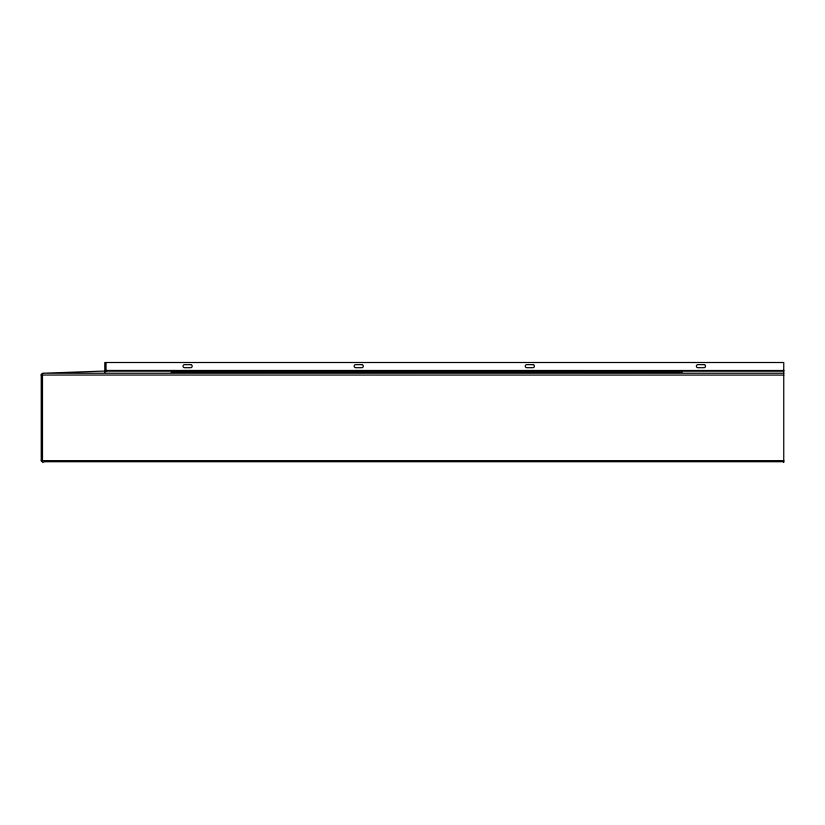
<?xml version="1.0" encoding="UTF-8"?>
<svg xmlns="http://www.w3.org/2000/svg" width="825" height="825" viewBox="0 0 825 825"><rect width="100%" height="100%" fill="white"/><g stroke="black" fill="none" stroke-linecap="round" stroke-linejoin="round"><path stroke-width="1.24" d="M783.75 370.507L104.806 370.466L104.806 362.505L783.75 362.505L783.75 462.495M783.75 371.075L104.218 371.075L43.024 373.22L783.75 373.22M171.177 372.343L682.079 372.343M783.75 375.086L41.25 375.045L41.25 460.711L42.869 462.485L44.581 461.711L783.75 461.711M41.25 460.659L783.75 460.659M106.023 362.505L106.023 370.507M42.477 375.086L42.477 460.659M41.116 374.983A2.269 1.598 -90 0 1 42.983 373.478M106.167 370.569A2.269 1.598 -90 0 1 104.558 372.137M190.668 364.64L184.553 364.64A1.526 1.526 0 0 0 183.026 366.166A1.526 1.526 0 0 0 184.553 367.692L190.668 367.692A1.526 1.526 0 0 0 192.194 366.166A1.526 1.526 0 0 0 190.668 364.64M361.773 364.64L355.668 364.64A1.526 1.526 0 0 0 354.142 366.166A1.526 1.526 0 0 0 355.668 367.692L361.773 367.692A1.526 1.526 0 0 0 363.309 366.166A1.526 1.526 0 0 0 361.773 364.64M532.888 364.64L526.773 364.64A1.526 1.526 0 0 0 525.247 366.166A1.526 1.526 0 0 0 526.773 367.692L532.888 367.692A1.526 1.526 0 0 0 534.414 366.166A1.526 1.526 0 0 0 532.888 364.64M704.003 364.64L697.888 364.64A1.526 1.526 0 0 0 696.362 366.166A1.526 1.526 0 0 0 697.888 367.692L704.003 367.692A1.526 1.526 0 0 0 705.53 366.166A1.526 1.526 0 0 0 704.003 364.64"/></g></svg>
